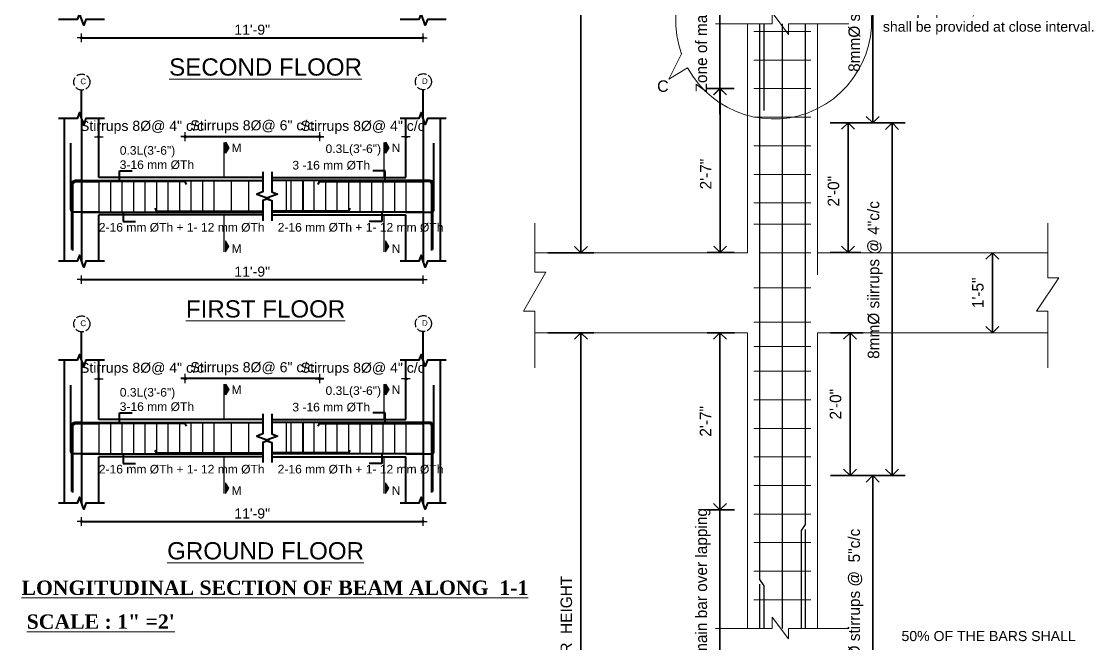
# Model space of a CAD drawing. Header units: inches. Extents: x -4597 to 93300, y -14139 to 5932.
# Drawn here: x 5315 to 6063, y -9676 to -9244 of the extents above; entities that cross this region are included whole.
import ezdxf
from ezdxf.enums import TextEntityAlignment as Align

# ---------------------------------------------------------------- set-up
doc = ezdxf.new("R2010")
doc.units = ezdxf.units.IN
doc.header["$LTSCALE"] = 0.5
doc.header["$MEASUREMENT"] = 0
doc.header["$PDMODE"] = 66
doc.linetypes.add('ACAD_ISO02W100', pattern=[15, 12, -3])
for name, color, linetype, lineweight in [('BAR', 5, 'Continuous', 40), ('DIM', 180, 'Continuous', 5), ('HATCH1', 4, 'ACAD_ISO02W100', 13), ('STIRRUPS', 14, 'Continuous', 18), ('TEXT', 220, 'Continuous', 9), ('texts', 152, 'Continuous', 35), ('wall', 20, 'Continuous', 40)]:
    doc.layers.add(name, color=color, linetype=linetype, lineweight=lineweight)
for name, color, linetype in [('DIMENSION', 5, 'Continuous'), ('OUTLINE', 116, 'Continuous'), ('REBARS', 5, 'Continuous'), ('STIRRUP', 10, 'Continuous')]:
    doc.layers.add(name, color=color, linetype=linetype)
doc.styles.add('1.8', font='times.ttf', dxfattribs={"width": 0.8, "height": 6})
doc.styles.add('Labels', font='arial.ttf', dxfattribs={"height": 8})
doc.styles.add('PRABIN', font='BKANT.TTF', dxfattribs={"height": 8})
doc.styles.add('style1', font='arial.ttf', dxfattribs={"height": 7})
doc.dimstyles.new('1.4', dxfattribs={"dimscale": 0, "dimtxt": 6, "dimasz": 0.5, "dimexe": 2, "dimexo": 9, "dimgap": 2, "dimtad": 1, "dimdec": 0, "dimlfac": 0.5, "dimzin": 3, "dimdsep": 46, "dimlunit": 4, "dimtxsty": '1.8', "dimblk": 'DIM', "dimcen": 3, "dimdle": 3, "dimse1": 1, "dimse2": 1, "dimclrd": 256, "dimclre": 256, "dimclrt": 7, "dimadec": 1, "dimazin": 2, "dimtfac": 1, "dimtdec": 0, "dimtix": 1, "dimtofl": 0, "dimtmove": 2, "dimatfit": 3, "dimldrblk": 'ARW', "dimfxl": 2, "dimfrac": 2, "dimtolj": 2, "dimtzin": 0, "dimarcsym": 0})
doc.dimstyles.new("Copy of S-2'", dxfattribs={"dimscale": 96, "dimtxt": 9, "dimasz": 0.09375, "dimexe": 0.09375, "dimexo": 0.09375, "dimgap": 0.0625, "dimtad": 1, "dimdec": 0, "dimlfac": 0.25, "dimzin": 3, "dimdsep": 46, "dimlunit": 3, "dimtxsty": 'PRABIN', "dimblk": 'OPEN90', "dimcen": 0.09375, "dimdle": 0.09375, "dimclrd": 256, "dimclre": 34, "dimclrt": 256, "dimadec": 0, "dimazin": 1, "dimtfac": 1, "dimtdec": 0, "dimtix": 1, "dimtmove": 0, "dimatfit": 3, "dimldrblk": 'DOTSMALL', "dimfxl": 1, "dimtolj": 1, "dimtzin": 1, "dimarcsym": 0})

# ---------------------------------------------------------------- blocks, each defined once
blk = doc.blocks.new('_Open90')
at = {"color": 0, "linetype": 'ByBlock', "lineweight": -2}
for p, q in [((0, 0), (-1, 0)), ((-0.5, 0.5), (0, 0)), ((0, 0), (-0.5, -0.5))]:
    blk.add_line(p, q, dxfattribs=at)
blk = doc.blocks.new('*D886')
at = {"layer": 'Defpoints', "color": 0, "transparency": 16777216}
for p in [(98423.67, -9756.3), (98404.61, -9892.81), (98423.51, -9892.81)]:
    blk.add_point(p, dxfattribs=at)
at = {"layer": 'DIM', "lineweight": -2, "transparency": 16777216}
for p, q in [((98404.61, -9747.3), (98404.61, -9738.3)), ((98404.61, -9756.3), (98404.61, -9892.81)), ((98404.61, -9901.81), (98404.61, -9910.81))]:
    blk.add_line(p, q, dxfattribs=at)
at = {"layer": 'DIM', "color": 34, "lineweight": -2, "transparency": 16777216}
for p, q in [((98414.67, -9756.3), (98395.61, -9756.3)), ((98414.51, -9892.81), (98395.61, -9892.81))]:
    blk.add_line(p, q, dxfattribs=at)
at = {"layer": 'DIM', "lineweight": -2, "transparency": 16777216, "xscale": 9, "yscale": 9, "zscale": 9}
for p, rotation in [((98404.61, -9756.3), 270), ((98404.61, -9892.81), 90)]:
    blk.add_blockref('_Open90', p, dxfattribs=dict(at, rotation=rotation))
at = {"layer": 'DIM', "transparency": 16777216, "insert": (98392.81, -9824.55), "char_height": 8, "attachment_point": 5, "rotation": 90, "style": 'PRABIN'}
blk.add_mtext('\\A1;Zone of main bar over lapping', dxfattribs=at)
blk = doc.blocks.new('_DOTSMALL')
at = {"color": 0, "linetype": 'ByBlock', "const_width": 0.5}
blk.add_lwpolyline([(-0.0625, 0, 1), (0.0625, 0, 1)], format="xyb", close=True, dxfattribs=at)
blk = doc.blocks.new('*D887')
at = {"layer": 'Defpoints', "color": 0, "transparency": 16777216}
for p in [(98472.36, -9732.46), (98510.86, -9732.46), (98472.36, -9916.82)]:
    blk.add_point(p, dxfattribs=at)
at = {"layer": 'DIM', "color": 34, "lineweight": -2, "transparency": 16777216}
for p, q in [((98481.36, -9732.46), (98519.86, -9732.46)), ((98481.36, -9916.82), (98519.86, -9916.82))]:
    blk.add_line(p, q, dxfattribs=at)
at = {"layer": 'DIM', "lineweight": -2, "transparency": 16777216}
blk.add_line((98510.86, -9907.82), (98510.86, -9741.46), dxfattribs=at)
at = {"layer": 'DIM', "lineweight": -2, "transparency": 16777216, "xscale": 9, "yscale": 9, "zscale": 9}
for p, rotation in [((98510.86, -9732.46), 90), ((98510.86, -9916.82), 270)]:
    blk.add_blockref('_Open90', p, dxfattribs=dict(at, rotation=rotation))
at = {"layer": 'DIM', "transparency": 16777216, "insert": (98499.13, -9824.64), "char_height": 8, "attachment_point": 5, "rotation": 90, "style": 'PRABIN'}
blk.add_mtext('\\A1;8mm%%C stirrups @  5"c/c', dxfattribs=at)
blk = doc.blocks.new('*D888')
at = {"layer": 'Defpoints', "color": 0, "transparency": 16777216}
for p in [(98275.84, -9633.1), (98275.84, -10007.2), (98307.89, -10007.2)]:
    blk.add_point(p, dxfattribs=at)
at = {"layer": 'DIM', "color": 34, "lineweight": -2, "transparency": 16777216}
for p, q in [((98284.84, -9633.1), (98316.89, -9633.1)), ((98284.84, -10007.2), (98316.89, -10007.2))]:
    blk.add_line(p, q, dxfattribs=at)
at = {"layer": 'DIM', "lineweight": -2, "transparency": 16777216}
blk.add_line((98307.89, -9642.1), (98307.89, -9998.2), dxfattribs=at)
at = {"layer": 'DIM', "lineweight": -2, "transparency": 16777216, "xscale": 9, "yscale": 9, "zscale": 9}
for p, rotation in [((98307.89, -9633.1), 90), ((98307.89, -10007.2), 270)]:
    blk.add_blockref('_Open90', p, dxfattribs=dict(at, rotation=rotation))
at = {"layer": 'DIM', "transparency": 16777216, "insert": (98297.78, -9783.56), "char_height": 8, "attachment_point": 5, "rotation": 90, "style": 'PRABIN'}
blk.add_mtext('\\A1;FLOOR  HEIGHT', dxfattribs=at)
blk = doc.blocks.new('*D889')
at = {"layer": 'Defpoints', "color": 0, "transparency": 16777216}
for p in [(98472.2, -9916.65), (98472.2, -10007.04), (98493.66, -10007.04)]:
    blk.add_point(p, dxfattribs=at)
at = {"layer": 'DIM', "color": 34, "lineweight": -2, "transparency": 16777216}
for p, q in [((98481.2, -9916.65), (98502.66, -9916.65)), ((98481.2, -10007.04), (98502.66, -10007.04))]:
    blk.add_line(p, q, dxfattribs=at)
at = {"layer": 'DIM', "lineweight": -2, "transparency": 16777216}
blk.add_line((98493.66, -9925.65), (98493.66, -9998.04), dxfattribs=at)
at = {"layer": 'DIM', "lineweight": -2, "transparency": 16777216, "xscale": 9, "yscale": 9, "zscale": 9}
for p, rotation in [((98493.66, -9916.65), 90), ((98493.66, -10007.04), 270)]:
    blk.add_blockref('_Open90', p, dxfattribs=dict(at, rotation=rotation))
at = {"layer": 'DIM', "transparency": 16777216, "insert": (98483.56, -9964.35), "char_height": 8, "attachment_point": 5, "rotation": 90, "style": 'PRABIN'}
blk.add_mtext('\\A1;2\'-0"', dxfattribs=at)
blk = doc.blocks.new('*D890')
at = {"layer": 'Defpoints', "color": 0, "transparency": 16777216}
for p in [(98423.51, -9892.81), (98404.73, -10007.04), (98423.51, -10007.04)]:
    blk.add_point(p, dxfattribs=at)
at = {"layer": 'DIM', "color": 34, "lineweight": -2, "transparency": 16777216}
for p, q in [((98414.51, -9892.81), (98395.73, -9892.81)), ((98414.51, -10007.04), (98395.73, -10007.04))]:
    blk.add_line(p, q, dxfattribs=at)
at = {"layer": 'DIM', "lineweight": -2, "transparency": 16777216}
blk.add_line((98404.73, -9901.81), (98404.73, -9998.04), dxfattribs=at)
at = {"layer": 'DIM', "lineweight": -2, "transparency": 16777216, "xscale": 9, "yscale": 9, "zscale": 9}
for p, rotation in [((98404.73, -9892.81), 90), ((98404.73, -10007.04), 270)]:
    blk.add_blockref('_Open90', p, dxfattribs=dict(at, rotation=rotation))
at = {"layer": 'DIM', "transparency": 16777216, "insert": (98394.69, -9952.42), "char_height": 8, "attachment_point": 5, "rotation": 90, "style": 'PRABIN'}
blk.add_mtext('\\A1;2\'-7"', dxfattribs=at)
blk = doc.blocks.new('*D895')
at = {"layer": 'Defpoints', "color": 0, "transparency": 16777216}
for p in [(98472.36, -9916.82), (98524.29, -9916.82), (98472.36, -10162.2)]:
    blk.add_point(p, dxfattribs=at)
at = {"layer": 'DIM', "color": 34, "lineweight": -2, "transparency": 16777216}
for p, q in [((98481.36, -9916.82), (98533.29, -9916.82)), ((98481.36, -10162.2), (98533.29, -10162.2))]:
    blk.add_line(p, q, dxfattribs=at)
at = {"layer": 'DIM', "lineweight": -2, "transparency": 16777216}
blk.add_line((98524.29, -10153.2), (98524.29, -9925.82), dxfattribs=at)
at = {"layer": 'DIM', "lineweight": -2, "transparency": 16777216, "xscale": 9, "yscale": 9, "zscale": 9}
for p, rotation in [((98524.29, -9916.82), 90), ((98524.29, -10162.2), 270)]:
    blk.add_blockref('_Open90', p, dxfattribs=dict(at, rotation=rotation))
at = {"layer": 'DIM', "transparency": 16777216, "insert": (98512.57, -10026.11), "char_height": 8, "attachment_point": 5, "rotation": 90, "style": 'PRABIN'}
blk.add_mtext('\\A1;8mm%%C siirrups @ 4"c/c', dxfattribs=at)
blk = doc.blocks.new('*D905')
at = {"layer": 'Defpoints', "color": 0, "transparency": 16777216}
for p in [(98423.67, -10186.05), (98404.61, -10325.58), (98423.67, -10325.58)]:
    blk.add_point(p, dxfattribs=at)
at = {"layer": 'DIM', "lineweight": -2, "transparency": 16777216}
for p, q in [((98404.61, -10177.05), (98404.61, -10168.05)), ((98404.61, -10186.05), (98404.61, -10325.58)), ((98404.61, -10334.58), (98404.61, -10343.58))]:
    blk.add_line(p, q, dxfattribs=at)
at = {"layer": 'DIM', "color": 34, "lineweight": -2, "transparency": 16777216}
for p, q in [((98414.67, -10186.05), (98395.61, -10186.05)), ((98414.67, -10325.58), (98395.61, -10325.58))]:
    blk.add_line(p, q, dxfattribs=at)
at = {"layer": 'DIM', "lineweight": -2, "transparency": 16777216, "xscale": 9, "yscale": 9, "zscale": 9}
for p, rotation in [((98404.61, -10186.05), 270), ((98404.61, -10325.58), 90)]:
    blk.add_blockref('_Open90', p, dxfattribs=dict(at, rotation=rotation))
at = {"layer": 'DIM', "transparency": 16777216, "insert": (98392.81, -10255.82), "char_height": 8, "attachment_point": 5, "rotation": 90, "style": 'PRABIN'}
blk.add_mtext('\\A1;Zone of main bar over lapping', dxfattribs=at)
blk = doc.blocks.new('*D907')
at = {"layer": 'Defpoints', "color": 0, "transparency": 16777216}
for p in [(98472.36, -10162.2), (98510.86, -10162.2), (98472.36, -10349.43)]:
    blk.add_point(p, dxfattribs=at)
at = {"layer": 'DIM', "color": 34, "lineweight": -2, "transparency": 16777216}
for p, q in [((98481.36, -10162.2), (98519.86, -10162.2)), ((98481.36, -10349.43), (98519.86, -10349.43))]:
    blk.add_line(p, q, dxfattribs=at)
at = {"layer": 'DIM', "lineweight": -2, "transparency": 16777216}
blk.add_line((98510.86, -10340.43), (98510.86, -10171.2), dxfattribs=at)
at = {"layer": 'DIM', "lineweight": -2, "transparency": 16777216, "xscale": 9, "yscale": 9, "zscale": 9}
for p, rotation in [((98510.86, -10162.2), 90), ((98510.86, -10349.43), 270)]:
    blk.add_blockref('_Open90', p, dxfattribs=dict(at, rotation=rotation))
at = {"layer": 'DIM', "transparency": 16777216, "insert": (98499.13, -10255.82), "char_height": 8, "attachment_point": 5, "rotation": 90, "style": 'PRABIN'}
blk.add_mtext('\\A1;8mm%%C stirrups @  5"c/c', dxfattribs=at)
blk = doc.blocks.new('*D908')
at = {"layer": 'Defpoints', "color": 0, "transparency": 16777216}
for p in [(98423.67, -10062.84), (98404.61, -10186.05), (98423.67, -10186.05)]:
    blk.add_point(p, dxfattribs=at)
at = {"layer": 'DIM', "color": 34, "lineweight": -2, "transparency": 16777216}
for p, q in [((98414.67, -10062.84), (98395.61, -10062.84)), ((98414.67, -10186.05), (98395.61, -10186.05))]:
    blk.add_line(p, q, dxfattribs=at)
at = {"layer": 'DIM', "lineweight": -2, "transparency": 16777216}
blk.add_line((98404.61, -10071.84), (98404.61, -10177.05), dxfattribs=at)
at = {"layer": 'DIM', "lineweight": -2, "transparency": 16777216, "xscale": 9, "yscale": 9, "zscale": 9}
for p, rotation in [((98404.61, -10062.84), 90), ((98404.61, -10186.05), 270)]:
    blk.add_blockref('_Open90', p, dxfattribs=dict(at, rotation=rotation))
at = {"layer": 'DIM', "transparency": 16777216, "insert": (98394.57, -10124.45), "char_height": 8, "attachment_point": 5, "rotation": 90, "style": 'PRABIN'}
blk.add_mtext('\\A1;2\'-7"', dxfattribs=at)
blk = doc.blocks.new('*D909')
at = {"layer": 'Defpoints', "color": 0, "transparency": 16777216}
for p in [(98472.36, -10062.84), (98472.36, -10162.2), (98495.12, -10162.2)]:
    blk.add_point(p, dxfattribs=at)
at = {"layer": 'DIM', "color": 34, "lineweight": -2, "transparency": 16777216}
for p, q in [((98481.36, -10062.84), (98504.12, -10062.84)), ((98481.36, -10162.2), (98504.12, -10162.2))]:
    blk.add_line(p, q, dxfattribs=at)
at = {"layer": 'DIM', "lineweight": -2, "transparency": 16777216}
blk.add_line((98495.12, -10071.84), (98495.12, -10153.2), dxfattribs=at)
at = {"layer": 'DIM', "lineweight": -2, "transparency": 16777216, "xscale": 9, "yscale": 9, "zscale": 9}
for p, rotation in [((98495.12, -10062.84), 90), ((98495.12, -10162.2), 270)]:
    blk.add_blockref('_Open90', p, dxfattribs=dict(at, rotation=rotation))
at = {"layer": 'DIM', "transparency": 16777216, "insert": (98485.02, -10112.52), "char_height": 8, "attachment_point": 5, "rotation": 90, "style": 'PRABIN'}
blk.add_mtext('\\A1;2\'-0"', dxfattribs=at)
blk = doc.blocks.new('*D910')
at = {"layer": 'Defpoints', "color": 0, "transparency": 16777216}
for p in [(98275.84, -10062.84), (98275.84, -10439.82), (98307.89, -10439.82)]:
    blk.add_point(p, dxfattribs=at)
at = {"layer": 'DIM', "color": 34, "lineweight": -2, "transparency": 16777216}
for p, q in [((98284.84, -10062.84), (98316.89, -10062.84)), ((98284.84, -10439.82), (98316.89, -10439.82))]:
    blk.add_line(p, q, dxfattribs=at)
at = {"layer": 'DIM', "lineweight": -2, "transparency": 16777216}
blk.add_line((98307.89, -10071.84), (98307.89, -10430.82), dxfattribs=at)
at = {"layer": 'DIM', "lineweight": -2, "transparency": 16777216, "xscale": 9, "yscale": 9, "zscale": 9}
for p, rotation in [((98307.89, -10062.84), 90), ((98307.89, -10439.82), 270)]:
    blk.add_blockref('_Open90', p, dxfattribs=dict(at, rotation=rotation))
at = {"layer": 'DIM', "transparency": 16777216, "insert": (98297.78, -10273.53), "char_height": 8, "attachment_point": 5, "rotation": 90, "style": 'PRABIN'}
blk.add_mtext('\\A1;FLOOR  HEIGHT', dxfattribs=at)
blk = doc.blocks.new('*D912')
at = {"layer": 'Defpoints', "color": 0, "ltscale": 0.5, "transparency": 16777216}
for p in [(98594.06, -10007.2), (98594.06, -10007.2), (98594.06, -10062.84)]:
    blk.add_point(p, dxfattribs=at)
at = {"layer": 'DIM', "lineweight": -2, "ltscale": 0.5, "transparency": 16777216}
blk.add_line((98594.06, -10053.84), (98594.06, -10016.2), dxfattribs=at)
at = {"layer": 'DIM', "lineweight": -2, "ltscale": 0.5, "transparency": 16777216, "xscale": 9, "yscale": 9, "zscale": 9}
for p, rotation in [((98594.06, -10007.2), 90), ((98594.06, -10062.84), 270)]:
    blk.add_blockref('_Open90', p, dxfattribs=dict(at, rotation=rotation))
at = {"layer": 'DIM', "ltscale": 0.5, "transparency": 16777216, "insert": (98583.99, -10035.02), "char_height": 8, "attachment_point": 5, "rotation": 90, "style": 'PRABIN'}
blk.add_mtext('\\A1;1\'-5"', dxfattribs=at)
blk = doc.blocks.new('DIM')
at = {"layer": 'DIMENSION'}
h = blk.add_hatch(color=256, dxfattribs=at)
h.paths.add_polyline_path([(0, 1.3), (0, 0), (1.3, 0, 0.414214)])
h.paths.add_polyline_path([(1.3, 0), (0, 0), (0, -1.3, 0.414214)])
h.paths.add_polyline_path([(0, 0), (-1.3, 0, 0.414214), (0, -1.3)])
h.paths.add_polyline_path([(0, 1.3, 0.414214), (-1.3, 0), (0, 0)])
for p, q in [((-6, 0), (6, 0)), ((0, 6), (0, -6))]:
    blk.add_line(p, q, dxfattribs=at)
blk.add_circle((0, 0), 1.28, dxfattribs=at)
blk = doc.blocks.new('*D770')
at = {"layer": 'Defpoints', "color": 0, "ltscale": 10, "transparency": 16777216}
for p in [(87609, 17334.19), (87609, 17320.65), (87669, 17303.13)]:
    blk.add_point(p, dxfattribs=at)
at = {"layer": 'DIMENSION', "lineweight": -2, "ltscale": 10, "transparency": 16777216}
for p, q in [((87608.5, 17334.19), (87608, 17334.19)), ((87669.5, 17334.19), (87670, 17334.19))]:
    blk.add_line(p, q, dxfattribs=at)
at = {"layer": 'DIMENSION', "lineweight": -2, "ltscale": 10, "transparency": 16777216, "xscale": 0.5, "yscale": 0.5, "zscale": 0.5}
blk.add_blockref('DIM', (87609, 17334.19), dxfattribs=at)
at = {"layer": 'DIMENSION', "lineweight": -2, "ltscale": 10, "transparency": 16777216, "xscale": 0.5, "yscale": 0.5, "zscale": 0.5, "rotation": 180}
blk.add_blockref('DIM', (87669, 17334.19), dxfattribs=at)
at = {"layer": 'DIMENSION', "color": 7, "ltscale": 10, "transparency": 16777216, "insert": (87639, 17340.85), "char_height": 7, "attachment_point": 5, "style": 'style1'}
blk.add_mtext('\\A2;Stirrups 8%%C@ 4" c/c', dxfattribs=at)
blk = doc.blocks.new('ARW')
at = {"layer": 'DIMENSION'}
blk.add_lwpolyline([(10, 0, 0, 6, 0), (0, 0, 0, 0, 0), (10, 0, 0, 0, 0)], format="xyseb", dxfattribs=at)
blk = doc.blocks.new('*D771')
at = {"layer": 'Defpoints', "color": 0, "ltscale": 10, "transparency": 16777216}
for p in [(87822.56, 17334.19), (87822.56, 17320.65), (87762.56, 17303.13)]:
    blk.add_point(p, dxfattribs=at)
at = {"layer": 'DIMENSION', "lineweight": -2, "ltscale": 10, "transparency": 16777216}
for p, q in [((87762.06, 17334.19), (87761.56, 17334.19)), ((87823.06, 17334.19), (87823.56, 17334.19))]:
    blk.add_line(p, q, dxfattribs=at)
at = {"layer": 'DIMENSION', "lineweight": -2, "ltscale": 10, "transparency": 16777216, "xscale": 0.5, "yscale": 0.5, "zscale": 0.5}
blk.add_blockref('DIM', (87762.56, 17334.19), dxfattribs=at)
at = {"layer": 'DIMENSION', "lineweight": -2, "ltscale": 10, "transparency": 16777216, "xscale": 0.5, "yscale": 0.5, "zscale": 0.5, "rotation": 180}
blk.add_blockref('DIM', (87822.56, 17334.19), dxfattribs=at)
at = {"layer": 'DIMENSION', "color": 7, "ltscale": 10, "transparency": 16777216, "insert": (87792.56, 17340.85), "char_height": 7, "attachment_point": 5, "style": 'style1'}
blk.add_mtext('\\A2;Stirrups 8%%C@ 4" c/c', dxfattribs=at)
blk = doc.blocks.new('*D794')
at = {"layer": 'Defpoints', "color": 0, "ltscale": 10, "transparency": 16777216}
for p in [(87762.56, 17334.56), (87669, 17303.13), (87762.56, 17303.13)]:
    blk.add_point(p, dxfattribs=at)
at = {"layer": 'DIMENSION', "lineweight": -2, "ltscale": 10, "transparency": 16777216}
blk.add_line((87669.5, 17334.56), (87762.06, 17334.56), dxfattribs=at)
at = {"layer": 'DIMENSION', "lineweight": -2, "ltscale": 10, "transparency": 16777216, "xscale": 0.5, "yscale": 0.5, "zscale": 0.5, "rotation": 180}
blk.add_blockref('DIM', (87669, 17334.56), dxfattribs=at)
at = {"layer": 'DIMENSION', "lineweight": -2, "ltscale": 10, "transparency": 16777216, "xscale": 0.5, "yscale": 0.5, "zscale": 0.5}
blk.add_blockref('DIM', (87762.56, 17334.56), dxfattribs=at)
at = {"layer": 'DIMENSION', "color": 7, "ltscale": 10, "transparency": 16777216, "insert": (87715.78, 17341.22), "char_height": 7, "attachment_point": 5, "style": 'style1'}
blk.add_mtext('\\A2;Stirrups 8%%C@ 6" c/c', dxfattribs=at)
blk = doc.blocks.new('*D772')
at = {"layer": 'Defpoints', "color": 0, "ltscale": 10, "transparency": 16777216}
for p in [(87597, 17247.69), (87834.35, 17247.69), (87834.35, 17234.88)]:
    blk.add_point(p, dxfattribs=at)
at = {"layer": 'DIMENSION', "lineweight": -2, "ltscale": 10, "transparency": 16777216}
blk.add_line((87597.5, 17234.88), (87833.85, 17234.88), dxfattribs=at)
at = {"layer": 'DIMENSION', "lineweight": -2, "ltscale": 10, "transparency": 16777216, "xscale": 0.5, "yscale": 0.5, "zscale": 0.5, "rotation": 180}
blk.add_blockref('DIM', (87597, 17234.88), dxfattribs=at)
at = {"layer": 'DIMENSION', "lineweight": -2, "ltscale": 10, "transparency": 16777216, "xscale": 0.5, "yscale": 0.5, "zscale": 0.5}
blk.add_blockref('DIM', (87834.35, 17234.88), dxfattribs=at)
at = {"layer": 'DIMENSION', "color": 7, "ltscale": 10, "transparency": 16777216, "insert": (87715.67, 17240.45), "char_height": 7, "attachment_point": 5, "style": 'style1'}
blk.add_mtext('\\A2;11\'-9"', dxfattribs=at)
blk = doc.blocks.new('*D773')
at = {"layer": 'Defpoints', "color": 0, "ltscale": 10, "transparency": 16777216}
for p in [(87609, 17502.48), (87609, 17488.94), (87669, 17471.43)]:
    blk.add_point(p, dxfattribs=at)
at = {"layer": 'DIMENSION', "lineweight": -2, "ltscale": 10, "transparency": 16777216}
for p, q in [((87608.5, 17502.48), (87608, 17502.48)), ((87669.5, 17502.48), (87670, 17502.48))]:
    blk.add_line(p, q, dxfattribs=at)
at = {"layer": 'DIMENSION', "lineweight": -2, "ltscale": 10, "transparency": 16777216, "xscale": 0.5, "yscale": 0.5, "zscale": 0.5}
blk.add_blockref('DIM', (87609, 17502.48), dxfattribs=at)
at = {"layer": 'DIMENSION', "lineweight": -2, "ltscale": 10, "transparency": 16777216, "xscale": 0.5, "yscale": 0.5, "zscale": 0.5, "rotation": 180}
blk.add_blockref('DIM', (87669, 17502.48), dxfattribs=at)
at = {"layer": 'DIMENSION', "color": 7, "ltscale": 10, "transparency": 16777216, "insert": (87639, 17509.14), "char_height": 7, "attachment_point": 5, "style": 'style1'}
blk.add_mtext('\\A2;Stirrups 8%%C@ 4" c/c', dxfattribs=at)
blk = doc.blocks.new('*D774')
at = {"layer": 'Defpoints', "color": 0, "ltscale": 10, "transparency": 16777216}
for p in [(87822.56, 17502.48), (87822.56, 17488.94), (87762.56, 17471.43)]:
    blk.add_point(p, dxfattribs=at)
at = {"layer": 'DIMENSION', "lineweight": -2, "ltscale": 10, "transparency": 16777216}
for p, q in [((87762.06, 17502.48), (87761.56, 17502.48)), ((87823.06, 17502.48), (87823.56, 17502.48))]:
    blk.add_line(p, q, dxfattribs=at)
at = {"layer": 'DIMENSION', "lineweight": -2, "ltscale": 10, "transparency": 16777216, "xscale": 0.5, "yscale": 0.5, "zscale": 0.5}
blk.add_blockref('DIM', (87762.56, 17502.48), dxfattribs=at)
at = {"layer": 'DIMENSION', "lineweight": -2, "ltscale": 10, "transparency": 16777216, "xscale": 0.5, "yscale": 0.5, "zscale": 0.5, "rotation": 180}
blk.add_blockref('DIM', (87822.56, 17502.48), dxfattribs=at)
at = {"layer": 'DIMENSION', "color": 7, "ltscale": 10, "transparency": 16777216, "insert": (87792.56, 17509.14), "char_height": 7, "attachment_point": 5, "style": 'style1'}
blk.add_mtext('\\A2;Stirrups 8%%C@ 4" c/c', dxfattribs=at)
blk = doc.blocks.new('*D795')
at = {"layer": 'Defpoints', "color": 0, "ltscale": 10, "transparency": 16777216}
for p in [(87762.56, 17502.85), (87669, 17471.43), (87762.56, 17471.43)]:
    blk.add_point(p, dxfattribs=at)
at = {"layer": 'DIMENSION', "lineweight": -2, "ltscale": 10, "transparency": 16777216}
blk.add_line((87669.5, 17502.85), (87762.06, 17502.85), dxfattribs=at)
at = {"layer": 'DIMENSION', "lineweight": -2, "ltscale": 10, "transparency": 16777216, "xscale": 0.5, "yscale": 0.5, "zscale": 0.5, "rotation": 180}
blk.add_blockref('DIM', (87669, 17502.85), dxfattribs=at)
at = {"layer": 'DIMENSION', "lineweight": -2, "ltscale": 10, "transparency": 16777216, "xscale": 0.5, "yscale": 0.5, "zscale": 0.5}
blk.add_blockref('DIM', (87762.56, 17502.85), dxfattribs=at)
at = {"layer": 'DIMENSION', "color": 7, "ltscale": 10, "transparency": 16777216, "insert": (87715.78, 17509.51), "char_height": 7, "attachment_point": 5, "style": 'style1'}
blk.add_mtext('\\A2;Stirrups 8%%C@ 6" c/c', dxfattribs=at)
blk = doc.blocks.new('*D779')
at = {"layer": 'Defpoints', "color": 0, "ltscale": 10, "transparency": 16777216}
for p in [(87597, 17415.98), (87834.35, 17415.98), (87834.35, 17403.17)]:
    blk.add_point(p, dxfattribs=at)
at = {"layer": 'DIMENSION', "lineweight": -2, "ltscale": 10, "transparency": 16777216}
blk.add_line((87597.5, 17403.17), (87833.85, 17403.17), dxfattribs=at)
at = {"layer": 'DIMENSION', "lineweight": -2, "ltscale": 10, "transparency": 16777216, "xscale": 0.5, "yscale": 0.5, "zscale": 0.5, "rotation": 180}
blk.add_blockref('DIM', (87597, 17403.17), dxfattribs=at)
at = {"layer": 'DIMENSION', "lineweight": -2, "ltscale": 10, "transparency": 16777216, "xscale": 0.5, "yscale": 0.5, "zscale": 0.5}
blk.add_blockref('DIM', (87834.35, 17403.17), dxfattribs=at)
at = {"layer": 'DIMENSION', "color": 7, "ltscale": 10, "transparency": 16777216, "insert": (87715.67, 17408.75), "char_height": 7, "attachment_point": 5, "style": 'style1'}
blk.add_mtext('\\A2;11\'-9"', dxfattribs=at)
blk = doc.blocks.new('*D780')
at = {"layer": 'Defpoints', "color": 0, "ltscale": 10, "transparency": 16777216}
for p in [(87597, 17584.28), (87834.35, 17584.28), (87834.35, 17571.47)]:
    blk.add_point(p, dxfattribs=at)
at = {"layer": 'DIMENSION', "lineweight": -2, "ltscale": 10, "transparency": 16777216}
blk.add_line((87597.5, 17571.47), (87833.85, 17571.47), dxfattribs=at)
at = {"layer": 'DIMENSION', "lineweight": -2, "ltscale": 10, "transparency": 16777216, "xscale": 0.5, "yscale": 0.5, "zscale": 0.5, "rotation": 180}
blk.add_blockref('DIM', (87597, 17571.47), dxfattribs=at)
at = {"layer": 'DIMENSION', "lineweight": -2, "ltscale": 10, "transparency": 16777216, "xscale": 0.5, "yscale": 0.5, "zscale": 0.5}
blk.add_blockref('DIM', (87834.35, 17571.47), dxfattribs=at)
at = {"layer": 'DIMENSION', "color": 7, "ltscale": 10, "transparency": 16777216, "insert": (87715.67, 17577.04), "char_height": 7, "attachment_point": 5, "style": 'style1'}
blk.add_mtext('\\A2;11\'-9"', dxfattribs=at)
blk = doc.blocks.new('FGDF')
at = {"layer": 'DIM'}
for p, q in [((98369.13, -9886.37), (98378.18, -9868.28)), ((98369.13, -9886.37), (98382.1, -9878.44)), ((98472.36, -10007.2), (98632.63, -10007.2)), ((98275.84, -10062.84), (98394.73, -10062.84)), ((98275.84, -10062.84), (98394.73, -10062.84)), ((98394.73, -10062.84), (98423.67, -10062.84)), ((98472.36, -10062.84), (98632.63, -10062.84)), ((98472.36, -10062.84), (98632.63, -10062.84)), ((98632.63, -10062.84), (98475.34, -10062.84))]:
    blk.add_line(p, q, dxfattribs=at)
blk.add_arc((98441.96, -9846.01), 68.08, 208.43941, 199.67534, dxfattribs=at)
at = {"layer": 'OUTLINE', "lineweight": 18, "ltscale": 0.1}
for p, q in [((98423.67, -9847.77), (98423.67, -10007.2)), ((98472.36, -9847.77), (98472.36, -10022.49)), ((98275.84, -10007.2), (98423.67, -10007.2)), ((98632.63, -10007.2), (98475.34, -10007.2)), ((98423.67, -10062.84), (98423.67, -10268.6)), ((98472.36, -10062.84), (98472.36, -10268.6)), ((98632.63, -10062.84), (98475.34, -10062.84))]:
    blk.add_line(p, q, dxfattribs=at)
for points in [[(98401.51, -9847.77), (98440.98, -9847.77), (98440.98, -9839.93), (98452.2, -9855.34), (98452.2, -9847.77), (98494.31, -9847.77)], [(98275.84, -10087.25), (98275.84, -10047.78), (98268, -10047.78), (98283.41, -10020.66), (98275.84, -10020.66), (98275.84, -9986.49)], [(98632.63, -10087.25), (98632.63, -10047.78), (98624.79, -10047.78), (98640.2, -10024.63), (98632.63, -10024.63), (98632.63, -9986.49)], [(98401.51, -10268.6), (98440.98, -10268.6), (98440.98, -10260.76), (98452.2, -10275.83), (98452.2, -10268.6), (98494.31, -10268.6)]]:
    blk.add_lwpolyline(points, dxfattribs=at)
at = {"layer": 'REBARS'}
for p, q in [((98432.12, -9847.77), (98432.12, -10007.2)), ((98435.06, -9847.77), (98435.06, -9908.25)), ((98447.99, -10007.2), (98447.99, -9847.77)), ((98463.91, -9847.77), (98463.91, -10007.2)), ((98432.12, -10007.2), (98432.12, -10234.59)), ((98447.99, -10268.6), (98447.99, -10007.2)), ((98463.91, -10007.2), (98463.91, -10196.15)), ((98463.91, -10196.15), (98460.98, -10200.41)), ((98463.91, -10199.66), (98463.91, -10268.6)), ((98460.98, -10200.41), (98460.98, -10268.6)), ((98432.12, -10234.59), (98435.06, -10238.85)), ((98432.12, -10237.68), (98432.12, -10268.6)), ((98435.06, -10238.85), (98435.06, -10268.6))]:
    blk.add_line(p, q, dxfattribs=at)
at = {"layer": 'STIRRUPS', "ltscale": 0.1}
for p, q in [((98428.09, -9853.23), (98467.89, -9853.23)), ((98428.09, -9873.1), (98467.89, -9873.1)), ((98428.09, -9892.97), (98467.89, -9892.97)), ((98428.09, -9912.84), (98467.89, -9912.84)), ((98428.09, -9932.71), (98467.89, -9932.71)), ((98428.09, -9952.59), (98467.89, -9952.59)), ((98428.09, -9972.46), (98467.89, -9972.46)), ((98428.09, -9972.46), (98467.89, -9972.46)), ((98428.09, -9987.33), (98467.89, -9987.33)), ((98432.12, -10007.2), (98467.89, -10007.2)), ((98428.09, -10031.66), (98467.89, -10031.66)), ((98428.09, -10055.51), (98467.89, -10055.51)), ((98428.09, -10072.45), (98467.89, -10072.45)), ((98428.09, -10089.59), (98467.89, -10089.59)), ((98428.09, -10109.46), (98467.89, -10109.46)), ((98428.09, -10129.33), (98467.89, -10129.33)), ((98428.09, -10149.2), (98467.89, -10149.2)), ((98428.09, -10169.07), (98467.89, -10169.07)), ((98428.09, -10169.07), (98467.89, -10169.07)), ((98428.09, -10188.95), (98467.89, -10188.95)), ((98428.09, -10208.82), (98467.89, -10208.82)), ((98428.09, -10228.69), (98467.89, -10228.69)), ((98428.09, -10248.56), (98467.89, -10248.56))]:
    blk.add_line(p, q, dxfattribs=at)
at = {"layer": 'texts', "color": 254, "ltscale": 0.1, "style": 'Labels'}
blk.add_text('50% OF THE BARS SHALL ', height=7, dxfattribs=at).set_placement((98530.85, -10277.31))
at = {"layer": 'texts', "color": 254, "ltscale": 0.1, "insert": (98512.47, -9815.91), "char_height": 7, "attachment_point": 4, "style": 'Labels'}
blk.add_mtext('\\A1;Note:\\P\\pi-9,l9,t9;- Lap splices shall be provided only \\P\\pi0,l0,tz;   in the middle half of the column.\\P\\pi-9,l9,t9;- Only 50% of the column re-bars \\P   shall be lapped at a section.\\P- At Lap splices, shear reinforcement\\P  shall be provided at close interval.', dxfattribs=at)
at = {"layer": 'texts', "color": 254, "ltscale": 0.1, "insert": (98364.88, -9891.26), "char_height": 8, "width": 110.8746, "attachment_point": 5, "style": 'Labels'}
blk.add_mtext('\\pi-112,l112;C', dxfattribs=at)
at = {"layer": 'DIM'}
for base, p1, p2, text, picture, middle in [((98307.89, -10007.2), (98275.84, -9633.1), (98275.84, -10007.2), 'FLOOR  HEIGHT', '*D888', (98307.89, -9783.56)), ((98404.73, -10007.04), (98423.51, -9892.81), (98423.51, -10007.04), '2\'-7"', '*D890', (98404.73, -9952.42)), ((98493.66, -10007.04), (98472.2, -9916.65), (98472.2, -10007.04), '2\'-0"', '*D889', (98493.66, -9964.35)), ((98524.29, -9916.82), (98472.36, -10162.2), (98472.36, -9916.82), '8mm%%C siirrups @ 4"c/c', '*D895', (98524.29, -10026.11)), ((98307.89, -10439.82), (98275.84, -10062.84), (98275.84, -10439.82), 'FLOOR  HEIGHT', '*D910', (98307.89, -10273.53))]:
    dim = blk.add_linear_dim(base=base, p1=p1, p2=p2, angle=90, text=text, dimstyle="Copy of S-2'", dxfattribs=at)
    dim.commit()
    dim.dimension.update_dxf_attribs({"geometry": picture, "text_midpoint": middle, "dimtype": 160})
for base, p1, p2, picture, middle in [((98510.86, -9732.46), (98472.36, -9916.82), (98472.36, -9732.46), '*D887', (98499.13, -9824.64)), ((98510.86, -10162.2), (98472.36, -10349.43), (98472.36, -10162.2), '*D907', (98499.13, -10255.82))]:
    dim = blk.add_linear_dim(base=base, p1=p1, p2=p2, angle=90, text='8mm%%C stirrups @  5"c/c', dimstyle="Copy of S-2'", override={"dimtmove": 1}, dxfattribs=at)
    dim.commit()
    dim.dimension.update_dxf_attribs({"geometry": picture, "text_midpoint": middle})
for base, p1, p2, text, picture, middle in [((98404.61, -9892.81), (98423.67, -9756.3), (98423.51, -9892.81), 'Zone of main bar over lapping', '*D886', (98392.81, -9824.55)), ((98404.61, -10186.05), (98423.67, -10062.84), (98423.67, -10186.05), '2\'-7"', '*D908', (98394.57, -10124.45)), ((98495.12, -10162.2), (98472.36, -10062.84), (98472.36, -10162.2), '2\'-0"', '*D909', (98485.02, -10112.52)), ((98404.61, -10325.58), (98423.67, -10186.05), (98423.67, -10325.58), 'Zone of main bar over lapping', '*D905', (98392.81, -10255.82))]:
    dim = blk.add_linear_dim(base=base, p1=p1, p2=p2, angle=90, text=text, dimstyle="Copy of S-2'", dxfattribs=at)
    dim.commit()
    dim.dimension.update_dxf_attribs({"geometry": picture, "text_midpoint": middle})
at = {"layer": 'DIM', "ltscale": 0.5}
dim = blk.add_linear_dim(base=(98594.06, -10007.2), p1=(98594.06, -10062.84), p2=(98594.06, -10007.2), angle=90, text='1\'-5"', dimstyle="Copy of S-2'", dxfattribs=at)
dim.commit()
dim.dimension.update_dxf_attribs({"geometry": '*D912', "text_midpoint": (98583.99, -10035.02)})
blk = doc.blocks.new('121')
at = {"layer": 'TEXT', "ltscale": 10}
for points in [[(87696.99, 17498.72), (87696.99, 17491.22), (87699.3, 17494.97)], [(87808.36, 17498.72), (87808.36, 17491.22), (87810.67, 17494.97)], [(87696.99, 17422.58), (87696.99, 17430.09), (87699.3, 17426.33)], [(87808.36, 17422.58), (87808.36, 17430.09), (87810.67, 17426.33)], [(87696.99, 17330.43), (87696.99, 17322.93), (87699.3, 17326.68)], [(87808.36, 17330.43), (87808.36, 17322.93), (87810.67, 17326.68)], [(87696.99, 17254.29), (87696.99, 17261.79), (87699.3, 17258.04)], [(87808.36, 17254.29), (87808.36, 17261.79), (87810.67, 17258.04)]]:
    blk.add_hatch(color=256, dxfattribs=at).paths.add_polyline_path(points)
for p, q in [((87597, 17515.34), (87597, 17535.29)), ((87834.56, 17515.34), (87834.56, 17535.29)), ((87597, 17515.34), (87597, 17415.98)), ((87834.56, 17515.34), (87834.56, 17415.98)), ((87597, 17347.05), (87597, 17367)), ((87834.56, 17347.05), (87834.56, 17367)), ((87597, 17347.05), (87597, 17247.69)), ((87834.56, 17347.05), (87834.56, 17247.69))]:
    blk.add_line(p, q)
at = {"ltscale": 10}
for p, q in [((87585, 17415.98), (87585, 17515.34)), ((87609, 17474.18), (87609, 17515.34)), ((87822.56, 17474.18), (87822.56, 17515.34)), ((87846.56, 17471.43), (87846.56, 17515.34)), ((87723, 17474.18), (87609, 17474.18)), ((87729.21, 17474.18), (87822.56, 17474.18)), ((87846.56, 17415.98), (87846.56, 17471.43)), ((87723, 17448.18), (87609, 17448.18)), ((87609, 17415.98), (87609, 17448.18)), ((87729.21, 17448.18), (87822.56, 17448.18)), ((87822.56, 17415.98), (87822.56, 17448.18)), ((87585, 17247.69), (87585, 17347.05)), ((87609, 17305.88), (87609, 17347.05)), ((87822.56, 17305.88), (87822.56, 17347.05)), ((87846.56, 17303.13), (87846.56, 17347.05)), ((87723, 17305.88), (87609, 17305.88)), ((87729.21, 17305.88), (87822.56, 17305.88)), ((87846.56, 17247.69), (87846.56, 17303.13)), ((87723, 17279.88), (87609, 17279.88)), ((87609, 17247.69), (87609, 17279.88)), ((87729.21, 17279.88), (87822.56, 17279.88)), ((87822.56, 17247.69), (87822.56, 17279.88))]:
    blk.add_line(p, q, dxfattribs=at)
at = {"linetype": 'Continuous', "ltscale": 10}
for points in [[(87613, 17584.28), (87600, 17584.28), (87598.5, 17580.16), (87595.5, 17588.4), (87594, 17584.28), (87581, 17584.28)], [(87850.56, 17584.28), (87837.56, 17584.28), (87836.06, 17580.16), (87833.06, 17588.4), (87831.56, 17584.28), (87818.56, 17584.28)], [(87613, 17515.34), (87600, 17515.34), (87598.5, 17511.22), (87595.5, 17519.46), (87594, 17515.34), (87581, 17515.34)], [(87850.56, 17515.34), (87837.56, 17515.34), (87836.06, 17511.22), (87833.06, 17519.46), (87831.56, 17515.34), (87818.56, 17515.34)], [(87723, 17478.18), (87723, 17464.18), (87718.88, 17462.68), (87727.12, 17459.68), (87723, 17458.18), (87723, 17444.18)], [(87723, 17478.18), (87723, 17464.18), (87718.88, 17462.68), (87727.12, 17459.68), (87723, 17458.18), (87723, 17444.18)], [(87729.21, 17478.18), (87729.21, 17464.18), (87733.33, 17462.68), (87725.09, 17459.68), (87729.21, 17458.18), (87729.21, 17444.18)], [(87729.21, 17478.18), (87729.21, 17464.18), (87733.33, 17462.68), (87725.09, 17459.68), (87729.21, 17458.18), (87729.21, 17444.18)], [(87613, 17415.98), (87600, 17415.98), (87598.5, 17411.86), (87595.5, 17420.11), (87594, 17415.98), (87581, 17415.98)], [(87850.56, 17415.98), (87837.56, 17415.98), (87836.06, 17411.86), (87833.06, 17420.11), (87831.56, 17415.98), (87818.56, 17415.98)], [(87613, 17347.05), (87600, 17347.05), (87598.5, 17342.93), (87595.5, 17351.17), (87594, 17347.05), (87581, 17347.05)], [(87850.56, 17347.05), (87837.56, 17347.05), (87836.06, 17342.93), (87833.06, 17351.17), (87831.56, 17347.05), (87818.56, 17347.05)], [(87723, 17309.88), (87723, 17295.88), (87718.88, 17294.38), (87727.12, 17291.38), (87723, 17289.88), (87723, 17275.88)], [(87723, 17309.88), (87723, 17295.88), (87718.88, 17294.38), (87727.12, 17291.38), (87723, 17289.88), (87723, 17275.88)], [(87729.21, 17309.88), (87729.21, 17295.88), (87733.33, 17294.38), (87725.09, 17291.38), (87729.21, 17289.88), (87729.21, 17275.88)], [(87729.21, 17309.88), (87729.21, 17295.88), (87733.33, 17294.38), (87725.09, 17291.38), (87729.21, 17289.88), (87729.21, 17275.88)], [(87613, 17247.69), (87600, 17247.69), (87598.5, 17243.57), (87595.5, 17251.81), (87594, 17247.69), (87581, 17247.69)], [(87850.56, 17247.69), (87837.56, 17247.69), (87836.06, 17243.57), (87833.06, 17251.81), (87831.56, 17247.69), (87818.56, 17247.69)]]:
    blk.add_lwpolyline(points, dxfattribs=at)
at = {"layer": 'BAR', "ltscale": 10}
for p, q in [((87597, 17472.18), (87592.26, 17472.18)), ((87597, 17472.18), (87723, 17472.18)), ((87834.56, 17472.18), (87729.21, 17472.18)), ((87597, 17450.18), (87591, 17450.18)), ((87597, 17450.18), (87723, 17450.18)), ((87834.56, 17450.18), (87729.21, 17450.18)), ((87597, 17303.88), (87592.26, 17303.88)), ((87597, 17303.88), (87723, 17303.88)), ((87834.56, 17303.88), (87729.21, 17303.88)), ((87597, 17281.88), (87591, 17281.88)), ((87597, 17281.88), (87723, 17281.88)), ((87834.56, 17281.88), (87729.21, 17281.88))]:
    blk.add_line(p, q, dxfattribs=at)
for points in [[(87609, 17450.18), (87591.51, 17450.18, -0.414214), (87589.5, 17452.19), (87589.5, 17498.18)], [(87822.56, 17450.18), (87840.05, 17450.18, 0.414214), (87842.06, 17452.19), (87842.06, 17498.18)], [(87590.25, 17424.18), (87590.25, 17470.16, -0.414214), (87592.26, 17472.18), (87609, 17472.18)], [(87591, 17423.43), (87591, 17469.41, -0.414214), (87593.01, 17471.43), (87609, 17471.43)], [(87841.31, 17424.18), (87841.31, 17470.16, 0.414214), (87839.3, 17472.18), (87822.56, 17472.18)], [(87840.56, 17423.43), (87840.56, 17469.41, 0.414214), (87838.55, 17471.43), (87822.56, 17471.43)], [(87609, 17281.88), (87591.51, 17281.88, -0.414214), (87589.5, 17283.9), (87589.5, 17329.88)], [(87822.56, 17281.88), (87840.05, 17281.88, 0.414214), (87842.06, 17283.9), (87842.06, 17329.88)], [(87590.25, 17255.88), (87590.25, 17301.87, -0.414214), (87592.26, 17303.88), (87609, 17303.88)], [(87591, 17255.13), (87591, 17301.12, -0.414214), (87593.01, 17303.13), (87609, 17303.13)], [(87841.31, 17255.88), (87841.31, 17301.87, 0.414214), (87839.3, 17303.88), (87822.56, 17303.88)], [(87840.56, 17255.13), (87840.56, 17301.12, 0.414214), (87838.55, 17303.13), (87822.56, 17303.13)]]:
    blk.add_lwpolyline(points, format="xyb", dxfattribs=at)
for points in [[(87593.01, 17471.43), (87597, 17471.43)], [(87670.04, 17469.43), (87669, 17471.43), (87597, 17471.43)], [(87761.52, 17469.43), (87762.56, 17471.43), (87834.56, 17471.43)], [(87648.04, 17452.93), (87649, 17450.93), (87723, 17450.93)], [(87783.52, 17452.93), (87782.56, 17450.93), (87729.21, 17450.93)], [(87593.01, 17303.13), (87597, 17303.13)], [(87670.04, 17301.13), (87669, 17303.13), (87597, 17303.13)], [(87761.52, 17301.13), (87762.56, 17303.13), (87834.56, 17303.13)], [(87648.04, 17284.63), (87649, 17282.63), (87723, 17282.63)], [(87783.52, 17284.63), (87782.56, 17282.63), (87729.21, 17282.63)]]:
    blk.add_lwpolyline(points, dxfattribs=at)
at = {"layer": 'DIMENSION', "ltscale": 10}
for p, q in [((87696.13, 17474.18), (87696.13, 17498.67)), ((87807.51, 17474.18), (87807.51, 17498.67)), ((87696.13, 17422.63), (87696.13, 17448.18)), ((87807.51, 17422.63), (87807.51, 17448.18)), ((87696.13, 17305.88), (87696.13, 17330.38)), ((87807.51, 17305.88), (87807.51, 17330.38)), ((87696.13, 17254.34), (87696.13, 17279.88)), ((87807.51, 17254.34), (87807.51, 17279.88))]:
    blk.add_line(p, q, dxfattribs=at)
for points in [[(87696.99, 17491.22), (87696.99, 17498.72), (87699.3, 17494.97), (87696.99, 17491.22)], [(87808.36, 17491.22), (87808.36, 17498.72), (87810.67, 17494.97), (87808.36, 17491.22)], [(87696.99, 17322.93), (87696.99, 17330.43), (87699.3, 17326.68), (87696.99, 17322.93)], [(87808.36, 17322.93), (87808.36, 17330.43), (87810.67, 17326.68), (87808.36, 17322.93)]]:
    blk.add_lwpolyline(points, dxfattribs=at)
at = {"layer": 'HATCH1', "lineweight": 25}
for centre in [(87597.16, 17540.67), (87834.73, 17540.89), (87597.16, 17372.38), (87834.73, 17372.6)]:
    blk.add_circle(centre, 5.6, dxfattribs=at)
at = {"layer": 'STIRRUP'}
for p, q in [((87609, 17472.58), (87609, 17449.78)), ((87617, 17472.58), (87617, 17449.78)), ((87625, 17472.58), (87625, 17449.78)), ((87633, 17472.58), (87633, 17449.78)), ((87641, 17472.58), (87641, 17449.78)), ((87649, 17472.58), (87649, 17449.78)), ((87657, 17472.58), (87657, 17449.78)), ((87665, 17472.58), (87665, 17449.78)), ((87673, 17472.58), (87673, 17449.78)), ((87681, 17472.58), (87681, 17449.78)), ((87689, 17472.58), (87689, 17449.78)), ((87701, 17472.58), (87701, 17449.78)), ((87713, 17472.58), (87713, 17449.78)), ((87739.21, 17472.58), (87739.21, 17449.78)), ((87742.56, 17472.58), (87742.56, 17449.78)), ((87750.56, 17472.58), (87750.56, 17449.78)), ((87751.21, 17472.58), (87751.21, 17449.78)), ((87758.56, 17472.58), (87758.56, 17449.78)), ((87766.56, 17472.58), (87766.56, 17449.78)), ((87774.56, 17472.58), (87774.56, 17449.78)), ((87782.56, 17472.58), (87782.56, 17449.78)), ((87790.56, 17472.58), (87790.56, 17449.78)), ((87798.56, 17472.58), (87798.56, 17449.78)), ((87806.56, 17472.58), (87806.56, 17449.78)), ((87814.56, 17472.58), (87814.56, 17449.78)), ((87822.56, 17472.58), (87822.56, 17449.78)), ((87609, 17304.28), (87609, 17281.48)), ((87617, 17304.28), (87617, 17281.48)), ((87625, 17304.28), (87625, 17281.48)), ((87633, 17304.28), (87633, 17281.48)), ((87641, 17304.28), (87641, 17281.48)), ((87649, 17304.28), (87649, 17281.48)), ((87657, 17304.28), (87657, 17281.48)), ((87665, 17304.28), (87665, 17281.48)), ((87673, 17304.28), (87673, 17281.48)), ((87681, 17304.28), (87681, 17281.48)), ((87689, 17304.28), (87689, 17281.48)), ((87701, 17304.28), (87701, 17281.48)), ((87713, 17304.28), (87713, 17281.48)), ((87739.21, 17304.28), (87739.21, 17281.48)), ((87742.56, 17304.28), (87742.56, 17281.48)), ((87750.56, 17304.28), (87750.56, 17281.48)), ((87751.21, 17304.28), (87751.21, 17281.48)), ((87758.56, 17304.28), (87758.56, 17281.48)), ((87766.56, 17304.28), (87766.56, 17281.48)), ((87774.56, 17304.28), (87774.56, 17281.48)), ((87782.56, 17304.28), (87782.56, 17281.48)), ((87790.56, 17304.28), (87790.56, 17281.48)), ((87798.56, 17304.28), (87798.56, 17281.48)), ((87806.56, 17304.28), (87806.56, 17281.48)), ((87814.56, 17304.28), (87814.56, 17281.48)), ((87822.56, 17304.28), (87822.56, 17281.48))]:
    blk.add_line(p, q, dxfattribs=at)
at = {"layer": 'TEXT', "ltscale": 10}
for points in [[(87696.99, 17430.09), (87696.99, 17422.58), (87699.3, 17426.33), (87696.99, 17430.09)], [(87808.36, 17430.09), (87808.36, 17422.58), (87810.67, 17426.33), (87808.36, 17430.09)], [(87696.99, 17261.79), (87696.99, 17254.29), (87699.3, 17258.04), (87696.99, 17261.79)], [(87808.36, 17261.79), (87808.36, 17254.29), (87810.67, 17258.04), (87808.36, 17261.79)]]:
    blk.add_lwpolyline(points, dxfattribs=at)
at = {"layer": 'HATCH1', "lineweight": 25, "style": 'style1'}
for s, p in [('C', (87596.14, 17539.12)), ('D', (87833.71, 17539.34)), ('C', (87596.14, 17370.83)), ('D', (87833.71, 17371.05))]:
    blk.add_text(s, height=4, dxfattribs=at).set_placement(p)
at = {"layer": 'TEXT', "style": 'style1'}
for s, p in [('%%USECOND FLOOR', (87724.96, 17551.13)), ('%%UFIRST FLOOR', (87724.96, 17382.83)), ('%%UGROUND FLOOR', (87724.96, 17214.54))]:
    blk.add_text(s, height=12, dxfattribs=at).set_placement(p, align=Align.MIDDLE_CENTER)
for p in [(87623.56, 17490.09), (87623.56, 17490.09), (87766.69, 17491.26), (87766.69, 17491.26), (87623.56, 17321.8), (87766.69, 17322.97)]:
    blk.add_text('0.3L(3\'-6")', height=6, dxfattribs=at).set_placement(p)
at = {"layer": 'TEXT', "ltscale": 10, "style": 'style1'}
for s, p in [('M', (87701.29, 17491.88)), ('N', (87812.67, 17491.88)), ('3-16 mm %%CTh ', (87623.51, 17480.15)), ('3 -16 mm %%CTh ', (87743.59, 17479.8)), ('2-16 mm %%CTh + 1- 12 mm %%CTh', (87609, 17436.62)), ('2-16 mm %%CTh + 1- 12 mm %%CTh', (87733.38, 17436.62)), ('M', (87701.29, 17421.76)), ('N', (87812.67, 17421.76)), ('M', (87701.29, 17323.59)), ('N', (87812.67, 17323.59)), ('3-16 mm %%CTh ', (87623.51, 17311.86)), ('3 -16 mm %%CTh ', (87743.59, 17311.51)), ('2-16 mm %%CTh + 1- 12 mm %%CTh', (87609, 17268.33)), ('2-16 mm %%CTh + 1- 12 mm %%CTh', (87733.38, 17268.33)), ('M', (87701.29, 17253.47)), ('N', (87812.67, 17253.47))]:
    blk.add_text(s, height=6, dxfattribs=at).set_placement(p)
at = {"layer": 'TEXT', "char_height": 10, "width": 450.6233, "attachment_point": 1, "style": 'style1'}
for s, insert in [('{\\fTimes New Roman|b1|i0|c0|p18;\\LLONGITUDINAL SECTION OF BEAM ALONG  1-1}', (87555.22, 17193.83)), ('{\\fTimes New Roman|b1|i0|c0|p18;\\LSCALE : 1" =2\'}', (87558.81, 17170.25))]:
    blk.add_mtext(s, dxfattribs=dict(at, insert=insert))
at = {"layer": 'DIMENSION', "ltscale": 10}
for base, p1, p2, text, picture, middle in [((87834.35, 17571.47), (87597, 17584.28), (87834.35, 17584.28), '11\'-9"', '*D780', (87715.67, 17577.04)), ((87762.56, 17502.85), (87669, 17471.43), (87762.56, 17471.43), 'Stirrups 8%%C@ 6" c/c', '*D795', (87715.78, 17509.51)), ((87822.56, 17502.48), (87762.56, 17471.43), (87822.56, 17488.94), 'Stirrups 8%%C@ 4" c/c', '*D774', (87792.56, 17509.14)), ((87834.35, 17403.17), (87597, 17415.98), (87834.35, 17415.98), '11\'-9"', '*D779', (87715.67, 17408.75)), ((87762.56, 17334.56), (87669, 17303.13), (87762.56, 17303.13), 'Stirrups 8%%C@ 6" c/c', '*D794', (87715.78, 17341.22)), ((87822.56, 17334.19), (87762.56, 17303.13), (87822.56, 17320.65), 'Stirrups 8%%C@ 4" c/c', '*D771', (87792.56, 17340.85)), ((87834.35, 17234.88), (87597, 17247.69), (87834.35, 17247.69), '11\'-9"', '*D772', (87715.67, 17240.45))]:
    dim = blk.add_linear_dim(base=base, p1=p1, p2=p2, text=text, dimstyle='1.4', override={"dimscale": 1, "dimtxsty": 'style1'}, dxfattribs=at)
    dim.commit()
    dim.dimension.update_dxf_attribs({"geometry": picture, "text_midpoint": middle})
for base, p1, p2, picture, middle in [((87609, 17502.48), (87669, 17471.43), (87609, 17488.94), '*D773', (87639, 17509.14)), ((87609, 17334.19), (87669, 17303.13), (87609, 17320.65), '*D770', (87639, 17340.85))]:
    dim = blk.add_linear_dim(base=base, p1=p1, p2=p2, angle=180, text='Stirrups 8%%C@ 4" c/c', dimstyle='1.4', override={"dimscale": 1, "dimtxsty": 'style1'}, dxfattribs=at)
    dim.commit()
    dim.dimension.update_dxf_attribs({"geometry": picture, "text_midpoint": middle})
for points in [[(87623.35, 17472.58), (87623.35, 17478.78), (87632.07, 17478.78)], [(87808.21, 17472.58), (87808.21, 17478.78), (87799.49, 17478.78)], [(87625.84, 17449.78), (87625.84, 17443.57), (87634.56, 17443.57)], [(87805.73, 17449.78), (87805.73, 17443.57), (87797.01, 17443.57)], [(87623.35, 17304.28), (87623.35, 17310.49), (87632.07, 17310.49)], [(87808.21, 17304.28), (87808.21, 17310.49), (87799.49, 17310.49)], [(87625.84, 17281.48), (87625.84, 17275.27), (87634.56, 17275.27)], [(87805.73, 17281.48), (87805.73, 17275.27), (87797.01, 17275.27)]]:
    blk.add_leader(points, dimstyle='1.4', override={"dimscale": 1, "dimtxsty": 'style1'}, dxfattribs=at)

msp = doc.modelspace()

# ---------------------------------------------------------------- block references
at = {"color": 5, "lineweight": 35}
msp.add_blockref('FGDF', (-92603.66, 602.61), dxfattribs=at)
at = {"layer": 'wall', "linetype": 'ByBlock'}
msp.add_blockref('121', (-82240.06, -26826.43), dxfattribs=at)

doc.saveas('drawing.dxf')
